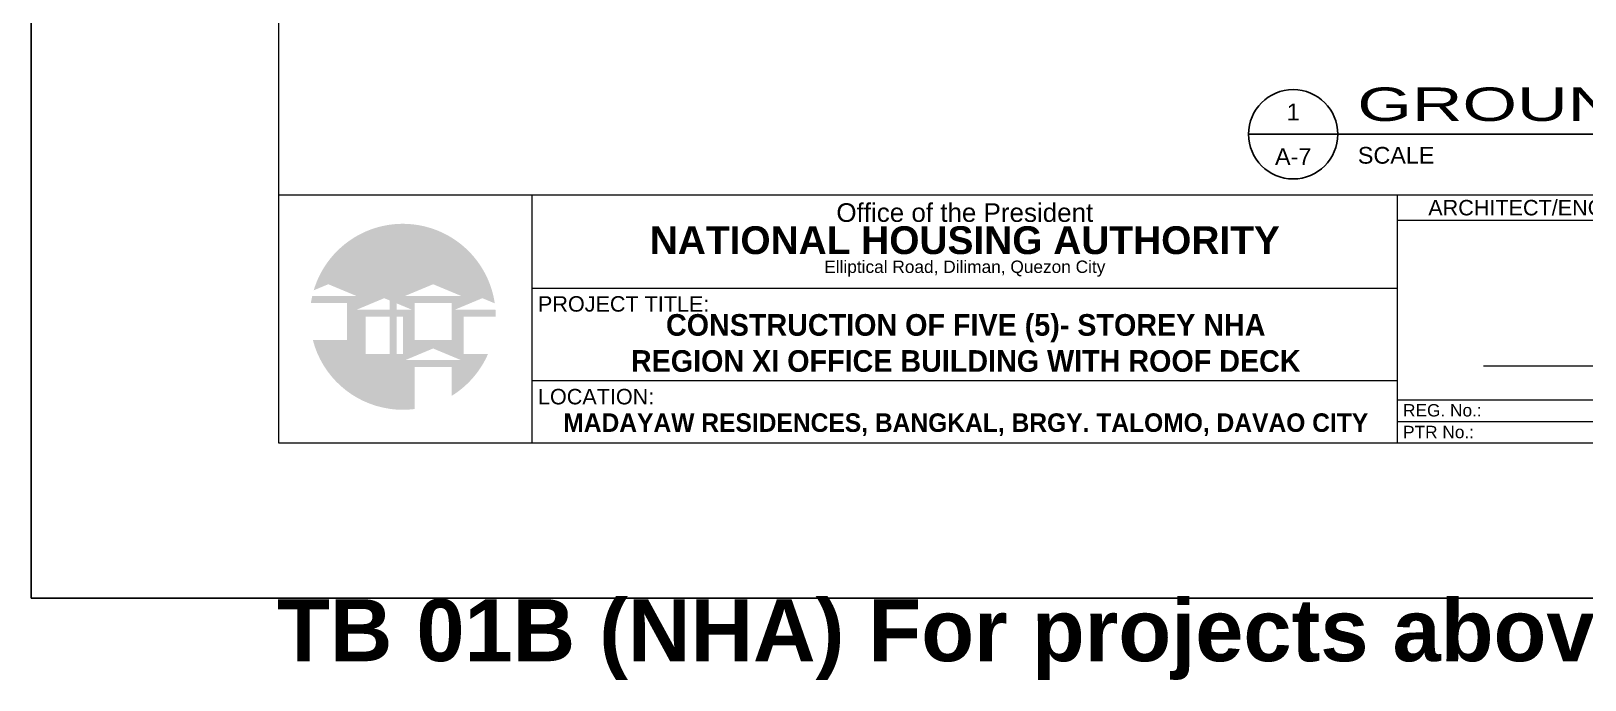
# Model space of a CAD drawing. Header units: metres. Extents: x -12400 to 1, y 0 to 106422.
# Drawn here: x -12324.05 to -12298.91, y 106312.3 to 106322.8 of the extents above; entities that cross this region are included whole.
import ezdxf
from ezdxf.enums import TextEntityAlignment as Align

# ---------------------------------------------------------------- set-up
doc = ezdxf.new("R2010")
doc.units = ezdxf.units.M
for name, color, linetype, lineweight in [('B', 5, 'Continuous', 30), ('G', 3, 'Continuous', 20), ('R', 1, 'Continuous', 9), ('TBLOCK-BORDER-INSIDE', 247, 'Continuous', 0), ('TBLOCK-BORDER-OUTSIDE', 240, 'Continuous', 0), ('TBLOCK-BORDER-TLINE', 40, 'Continuous', 0), ('W', 140, 'Continuous', 80), ('Y', 2, 'Continuous', 13)]:
    doc.layers.add(name, color=color, linetype=linetype, lineweight=lineweight)
for name, color, linetype in [('TITLE', 1, 'Continuous'), ('TITLE BLOCK', 7, 'Continuous'), ('TXT2', 2, 'Continuous')]:
    doc.layers.add(name, color=color, linetype=linetype)
doc.styles.add('arial baltic', font='arial.ttf')
doc.styles.add('arialBOLD', font='arialbd.ttf', dxfattribs={"height": 0.2})
doc.styles.add('CPDA-FONT', font='arial.ttf')
doc.styles.add('HTDO - ARIAL', font='arial.ttf')

# ---------------------------------------------------------------- blocks, each defined once
blk = doc.blocks.new('*U176')
at = {"layer": 'TITLE'}
blk.add_lwpolyline([(1271.65, 13.83), (1515.2, 13.83)], dxfattribs=at)
blk.add_circle((1278.31, 13.83), 6.67, dxfattribs=at)
at = {"layer": 'TITLE', "color": 5, "style": 'CPDA-FONT'}
blk.add_attdef('TITLE:', text='', height=5, dxfattribs=at).set_placement((1287.8, 24.54), align=Align.MIDDLE_LEFT)
blk.add_attdef('TITLE:', (1287.89, 15.82), '', height=5, dxfattribs=at)
at = {"layer": 'TXT2', "style": 'CPDA-FONT'}
blk.add_text('SCALE', height=2.5, dxfattribs=at).set_placement((1287.97, 9.44))
for tag, p in [('DET_NO.:', (1278.31, 17.16)), ('DWG_NO:', (1278.31, 10.5))]:
    blk.add_attdef(tag, text='', height=2.5, dxfattribs=at).set_placement(p, align=Align.MIDDLE_CENTER)
blk.add_attdef('SCALE', text='', height=2.5, dxfattribs=at).set_placement((1361.14, 10.71), align=Align.MIDDLE_LEFT)
blk = doc.blocks.new('nha logo [20x30]')
at = {"layer": 'B'}
h = blk.add_hatch(color=256, dxfattribs=at)
h.paths.add_polyline_path([(752.52, -115.99), (743.07, -115.99, 0.019096), (742.78, -117.49), (750.52, -117.49), (750.52, -122.99), (754.56, -122.99), (754.56, -120.49), (759.73, -120.49), (759.73, -118.99), (752.56, -118.99), (758.56, -116.49), (759.73, -116.98), (759.73, -113.49), (755.47, -110.86), (744.48, -111.93, 0.038492), (743.38, -114.8), (746.52, -113.49)])
h.paths.add_polyline_path([(748.32, -106.44, 0.069327), (745.02, -110.87), (754.07, -109.99)])
h.paths.add_polyline_path([(752.45, -103.23, 0.052722), (749.07, -105.73), (753.4, -108.41)])
h.paths.add_polyline_path([(754.95, -101.99, 0.021764), (753.38, -102.72), (754.55, -109.12), (759.73, -112.31), (759.73, -109.5)])
h.paths.add_polyline_path([(759.4, -100.74, 0.045113), (755.91, -101.63), (758.18, -105.21)])
h.paths.add_polyline_path([(762.56, -100.49, 0.02609), (760.47, -100.6), (758.91, -106.35), (760.57, -108.96), (763.77, -105.68)])
h.paths.add_polyline_path([(764.6, -104.83), (768.07, -101.27, 0.056974), (763.59, -100.52)])
h.paths.add_polyline_path([(761.23, -109.72), (761.23, -110.89), (767.48, -109.69), (772.19, -102.96, 0.041767), (769.14, -101.61)])
h.paths.add_polyline_path([(777.92, -107.68, 0.081023), (773.05, -103.47), (768.89, -109.42)])
h.paths.add_polyline_path([(769.92, -110.24), (780.57, -111.8, 0.047253), (778.61, -108.57)])
h.paths.add_polyline_path([(766.93, -110.81), (761.23, -111.91), (761.23, -117.6), (764.56, -118.99), (761.23, -118.99), (761.23, -120.49), (762.56, -120.49), (762.56, -122.99), (765.08, -122.99), (765.08, -117.49), (773.08, -117.49), (773.08, -122.99), (775.68, -122.99), (775.68, -120.49), (782.56, -120.49, 0.01877), (782.5, -118.99), (773.68, -118.99), (779.68, -116.49), (782.35, -117.6, 0.061492), (781.05, -112.88)])
h.paths.add_polyline_path([(775.08, -115.99), (763.08, -115.99), (769.08, -113.49)], flags=16)
at = {"layer": 'DEFPOINTS'}
blk.add_hatch(color=256, dxfattribs=at).paths.add_polyline_path([(761.23, -111.91), (766.93, -110.81), (781.05, -112.88, 0.014809), (780.57, -111.8), (769.92, -110.24), (778.61, -108.57, 0.014075), (777.92, -107.68), (768.89, -109.42), (773.05, -103.47, 0.012545), (772.19, -102.96), (767.48, -109.69), (761.23, -110.89), (761.23, -109.72), (769.14, -101.61, 0.01399), (768.07, -101.27), (764.6, -104.83), (763.59, -100.52, 0.012921), (762.56, -100.49), (763.77, -105.68), (760.57, -108.96), (758.91, -106.35), (760.47, -100.6, 0.013556), (759.4, -100.74), (758.18, -105.21), (755.91, -101.63, 0.012762), (754.95, -101.99), (759.73, -109.5), (759.73, -112.31), (754.55, -109.12), (753.38, -102.72, 0.013177), (752.45, -103.23), (753.4, -108.41), (749.07, -105.73, 0.012907), (748.32, -106.44), (754.07, -109.99), (745.02, -110.87, 0.014841), (744.48, -111.93), (755.47, -110.86), (759.73, -113.49), (759.73, -140.29, 0.018859), (761.23, -140.45)])
at = {"layer": 'G'}
h = blk.add_hatch(color=256, dxfattribs=at)
h.paths.add_polyline_path([(759.73, -128.49), (754.56, -128.49), (754.56, -122.99), (750.52, -122.99), (750.52, -125.49), (743.19, -125.49, 0.302823), (759.73, -140.29)])
h.paths.add_polyline_path([(765.08, -131.31), (773.08, -131.31), (773.08, -137.5, 0.152448), (780.89, -128.49), (775.68, -128.49), (775.68, -122.99), (773.08, -122.99), (773.08, -125.49), (765.08, -125.49), (765.08, -122.99), (762.56, -122.99), (762.56, -128.49), (761.23, -128.49), (761.23, -140.45, 0.048304), (765.08, -140.33)])
h.paths.add_polyline_path([(763.08, -129.81), (769.08, -127.31), (775.08, -129.81)], flags=16)
blk = doc.blocks.new('A$C4143093F')
at = {"color": 1, "linetype": 'Continuous', "xscale": 85.53599999999842, "yscale": 85.53599999999842, "zscale": 85.53599999999842}
blk.add_blockref('nha logo [20x30]', (-65226, 10306), dxfattribs=at)
blk = doc.blocks.new('A$Ceba0e023')
at = {"layer": 'DEFPOINTS'}
for p, q in [((0, 0), (0, 50.934)), ((76.2, 0), (0, 0))]:
    blk.add_line(p, q, dxfattribs=at)
at = {"layer": 'TBLOCK-BORDER-INSIDE'}
blk.add_line((73.693, 6.517), (4.011, 6.517), dxfattribs=at)
blk.add_line((73.693, 6.517), (4.011, 6.517), dxfattribs=at)
at = {"layer": 'TBLOCK-BORDER-INSIDE', "ltscale": 0.35}
for p, q in [((8.111, 2.507), (8.111, 6.517)), ((22.111, 2.507), (22.111, 6.517))]:
    blk.add_line(p, q, dxfattribs=at)
at = {"layer": 'TBLOCK-BORDER-OUTSIDE'}
for p, q in [((4.011, 2.507), (4.011, 48.427)), ((73.693, 2.507), (4.011, 2.507))]:
    blk.add_line(p, q, dxfattribs=at)
blk.add_lwpolyline([(73.693, 2.507), (4.011, 2.507), (4.011, 48.427), (73.693, 48.427)], close=True, dxfattribs=at)
at = {"layer": 'TBLOCK-BORDER-TLINE'}
for p, q in [((22.111, 6.116), (73.693, 6.116)), ((8.111, 5.017), (22.111, 5.017)), ((23.505, 3.76), (33.716, 3.76)), ((22.111, 3.208), (35.111, 3.208)), ((22.111, 2.858), (35.111, 2.858))]:
    blk.add_line(p, q, dxfattribs=at)
blk.add_lwpolyline([(22.111, 3.517), (8.111, 3.517)], dxfattribs=at)
at = {"layer": 'W', "xscale": 0.000879131224526006, "yscale": 0.000879131224526006, "zscale": 0.000879131224526006}
blk.add_blockref('A$C4143093F', (6.016, 4.552), dxfattribs=at)
at = {"layer": 'DEFPOINTS', "style": 'arialBOLD'}
blk.add_text('TB 01B (NHA) For projects above PhP 50M', height=1.00263, dxfattribs=at).set_placement((3.98, -1.02))
at = {"layer": 'G', "style": 'arialBOLD'}
for s, insert, char_height, width, attachment_point in [('NATIONAL HOUSING AUTHORITY', (15.111, 6.016), 0.45, 13.04669, 2), ('{\\W0.95;CONSTRUCTION OF FIVE (5)- STOREY NHA \\PREGION XI OFFICE BUILDING WITH ROOF DECK}', (15.126, 4.126), 0.35, 11.61666, 5), ('{\\W0.95;MADAYAW RESIDENCES, BANGKAL, BRGY. TALOMO, DAVAO CITY}', (15.126, 2.806), 0.3, 13.25129, 5)]:
    blk.add_mtext(s, dxfattribs=dict(at, insert=insert, char_height=char_height, width=width, attachment_point=attachment_point))
at = {"layer": 'R', "style": 'arial baltic'}
blk.add_text('Elliptical Road, Diliman, Quezon City', height=0.2, dxfattribs=at).set_placement((15.111, 5.461), align=Align.TOP_CENTER)
for s, p in [('REG. No.:', (22.203, 2.879)), ('PTR No.:', (22.203, 2.528))]:
    blk.add_text(s, height=0.2, dxfattribs=at).set_placement(p, align=Align.BOTTOM_LEFT)
at = {"layer": 'Y', "style": 'HTDO - ARIAL'}
blk.add_text('Office of the President', height=0.30079, dxfattribs=at).set_placement((15.111, 6.388), align=Align.TOP_CENTER)
at = {"layer": 'Y', "style": 'arial baltic'}
blk.add_text('ARCHITECT/ENGINEER', height=0.25, dxfattribs=at).set_placement((22.611, 6.317), align=Align.MIDDLE_LEFT)
for s, p in [('PROJECT TITLE:', (8.203, 4.56)), ('LOCATION:', (8.203, 3.06))]:
    blk.add_text(s, height=0.25, dxfattribs=at).set_placement(p, align=Align.BOTTOM_LEFT)

msp = doc.modelspace()

# ---------------------------------------------------------------- block references
at = {"xscale": 0.999738737056323, "yscale": 0.999738737056323, "zscale": 0.999738737056323}
msp.add_blockref('A$Ceba0e023', (-12324.0465, 106313.62444), dxfattribs=at)
at = {"layer": 'TITLE BLOCK'}
ref = msp.add_blockref('*U176', (-12442.03903, 106319.62904), dxfattribs=dict(at, xscale=0.1082773899033286, yscale=0.1082773899033286, zscale=0.1082773899033286))
ref.add_attrib('DET_NO.:', '1', dxfattribs={"layer": 'TXT2', "height": 0.27069, "style": 'CPDA-FONT'}).set_placement((-12303.62673, 106321.48746), align=Align.MIDDLE_CENTER)
ref.add_attrib('DWG_NO:', 'A-7', dxfattribs={"layer": 'TXT2', "height": 0.270693, "style": 'CPDA-FONT'}).set_placement((-12303.62673, 106320.76561), align=Align.MIDDLE_CENTER)
ref.add_attrib('TITLE:', 'GROUND FLOOR REFLECTED CEILING PLAN', (-12302.58923, 106321.3416), dxfattribs={"layer": 'TITLE', "color": 5, "height": 0.5413869, "style": 'CPDA-FONT', "width": 1.5})

doc.saveas('drawing.dxf')
